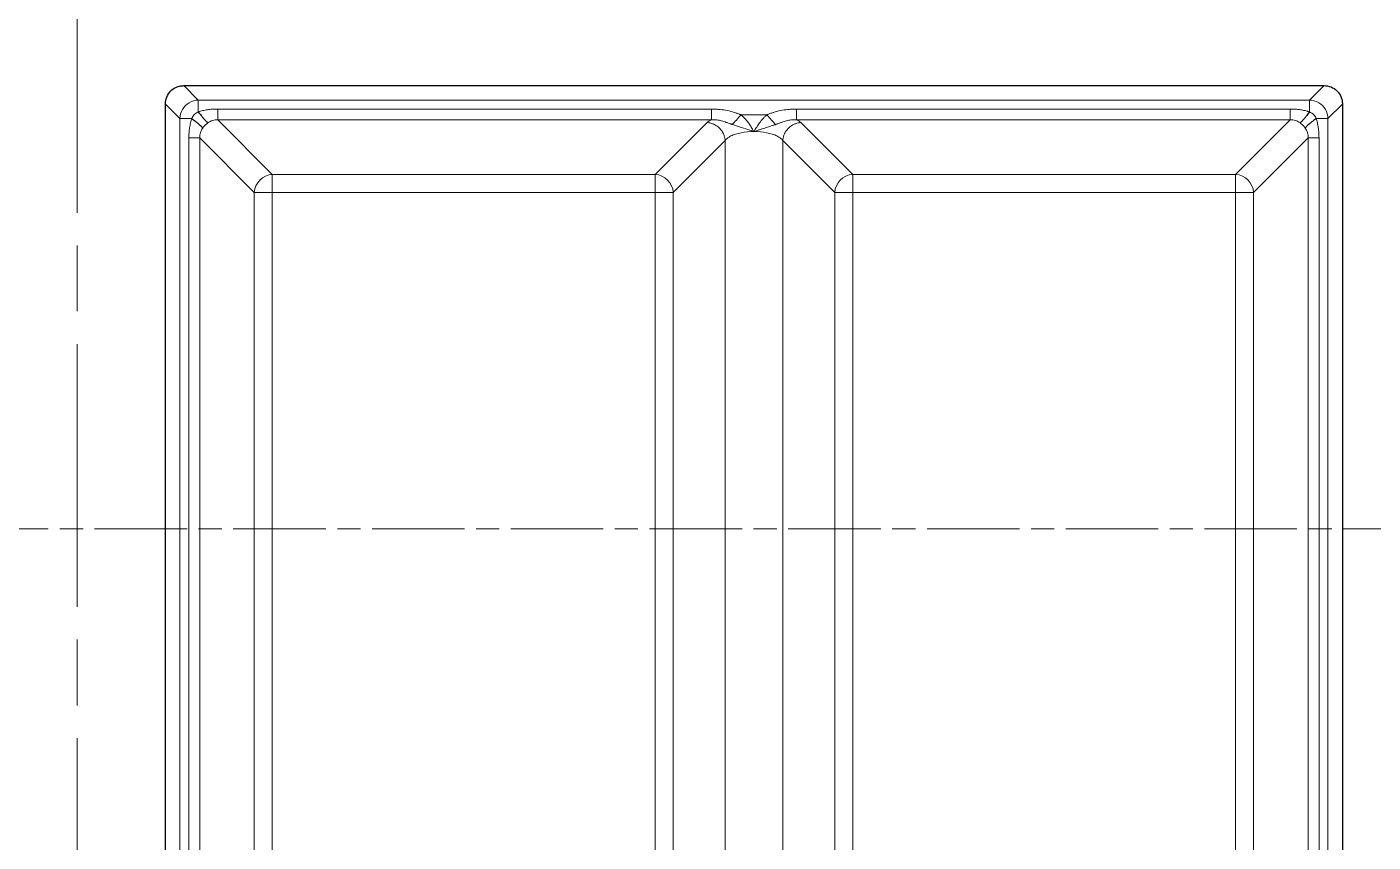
# Model space of a CAD drawing. Header units: millimetres. Extents: x 0 to 1486, y 0 to 1051.
# Drawn here: x 643.4 to 679.69, y 202.79 to 224.77 of the extents above; entities that cross this region are included whole.
import ezdxf

# ---------------------------------------------------------------- set-up
doc = ezdxf.new("R2010")
doc.units = ezdxf.units.MM
doc.header["$LTSCALE"] = 1.25
doc.linetypes.add('CHAIN', pattern=[0.3543, 0.2362, -0.0295, 0.0591, -0.0295])
doc.linetypes.add('LONG_DASH_DOTTED', pattern=[0.3001, 0.2362, -0.0295, 0.0049, -0.0295])
for name, color, linetype, lineweight, true_color in [('Mittellinie(DIN)', 7, 'CHAIN', 15, 0x262659), ('Schnittansichtslinien(DIN)', 7, 'LONG_DASH_DOTTED', 9, 0x262659), ('Sichtbare Kanten(DIN)', 7, 'Continuous', 25, 0x262659), ('Sichtbare tangentiale Kanten(DIN)', 7, 'Continuous', 15, 0x1a1a3e)]:
    doc.layers.add(name, color=color, linetype=linetype, lineweight=lineweight, true_color=true_color)

# ---------------------------------------------------------------- blocks, each defined once
blk = doc.blocks.new('2DTransSchnitt1')
at = {"layer": 'Schnittansichtslinien(DIN)', "linetype": 'CHAIN', "ltscale": 6.756708}
blk.add_line((118.191, 168.986), (931.317, 168.986), dxfattribs=at)

msp = doc.modelspace()

# ---------------------------------------------------------------- linework, layer by layer
at = {"layer": 'Mittellinie(DIN)', "ltscale": 23.990969}
msp.add_line((644.7485, 418.0922), (644.7485, 136.0435), dxfattribs=at)
at = {"layer": 'Sichtbare Kanten(DIN)'}
for p, q in [((647.6286, 223.1839), (678.3683, 223.1839)), ((647.1335, 171.809), (647.1335, 222.6887)), ((678.8635, 222.6887), (678.8635, 171.809))]:
    msp.add_line(p, q, dxfattribs=at)
for points, knots in [([(647.1335, 222.6887), (647.1335, 222.7527), (647.1459, 222.8171), (647.1937, 222.935), (647.2287, 222.9887), (647.3168, 223.0796), (647.3697, 223.1163), (647.4593, 223.1557), (647.4923, 223.1662), (647.5597, 223.1803), (647.5942, 223.1839), (647.6286, 223.1839)], [0, 0, 0, 0, 0.019193526, 0.019193526, 0.038166014, 0.038166014, 0.057250771, 0.057250771, 0.067667509, 0.067667509, 0.078108379, 0.078108379, 0.078108379, 0.078108379]), ([(678.3683, 223.1839), (678.4323, 223.1839), (678.4967, 223.1714), (678.6146, 223.1237), (678.6683, 223.0887), (678.7592, 223.0006), (678.7959, 222.9476), (678.8353, 222.858), (678.8458, 222.825), (678.8598, 222.7577), (678.8635, 222.7232), (678.8635, 222.6887)], [0, 0, 0, 0, 0.019193526, 0.019193526, 0.038166014, 0.038166014, 0.057250771, 0.057250771, 0.067667509, 0.067667509, 0.078108379, 0.078108379, 0.078108379, 0.078108379]), ([(648.0187, 222.4777), (648.0304, 222.4618), (648.042, 222.4462), (648.0536, 222.431), (648.0681, 222.4119), (648.0825, 222.3934), (648.0965, 222.3756), (648.105, 222.3649), (648.1133, 222.3546), (648.1215, 222.3445), (648.1379, 222.3243), (648.1537, 222.3054), (648.1687, 222.2881), (648.1838, 222.2708), (648.198, 222.255), (648.2112, 222.241), (648.2178, 222.234), (648.2241, 222.2275), (648.2302, 222.2215), (648.2402, 222.2114), (648.2495, 222.2026), (648.2579, 222.1953), (648.2647, 222.1894), (648.2708, 222.1845), (648.2763, 222.1805)], [-1.0769104, -1.0769104, -1.0769104, -1.0769104, -0.9572537, -0.9572537, -0.9572537, -0.8077, -0.8077, -0.8077, -0.7179403, -0.7179403, -0.7179403, -0.5384552, -0.5384552, -0.5384552, -0.3589701, -0.3589701, -0.3589701, -0.2692104, -0.2692104, -0.2692104, -0.1196567, -0.1196567, -0.1196567, 0, 0, 0, 0]), ([(677.9782, 222.4777), (677.9666, 222.4618), (677.9549, 222.4462), (677.9433, 222.431), (677.9288, 222.4119), (677.9145, 222.3934), (677.9004, 222.3756), (677.892, 222.3649), (677.8836, 222.3546), (677.8754, 222.3445), (677.859, 222.3243), (677.8432, 222.3054), (677.8282, 222.2881), (677.8131, 222.2708), (677.7989, 222.255), (677.7857, 222.241), (677.7791, 222.234), (677.7728, 222.2275), (677.7668, 222.2215), (677.7567, 222.2114), (677.7474, 222.2026), (677.739, 222.1953), (677.7323, 222.1894), (677.7261, 222.1845), (677.7206, 222.1805)], [-1.0769104, -1.0769104, -1.0769104, -1.0769104, -0.9572537, -0.9572537, -0.9572537, -0.8077, -0.8077, -0.8077, -0.7179403, -0.7179403, -0.7179403, -0.5384552, -0.5384552, -0.5384552, -0.3589701, -0.3589701, -0.3589701, -0.2692104, -0.2692104, -0.2692104, -0.1196567, -0.1196567, -0.1196567, 0, 0, 0, 0]), ([(647.8397, 222.2986), (647.8555, 222.287), (647.8711, 222.2753), (647.8864, 222.2637), (647.9054, 222.2492), (647.924, 222.2349), (647.9417, 222.2208), (647.9524, 222.2124), (647.9628, 222.204), (647.9728, 222.1958), (647.993, 222.1794), (648.0119, 222.1636), (648.0292, 222.1486), (648.0466, 222.1335), (648.0623, 222.1193), (648.0763, 222.1061), (648.0833, 222.0995), (648.0898, 222.0932), (648.0959, 222.0872), (648.1059, 222.0771), (648.1147, 222.0678), (648.122, 222.0594), (648.1279, 222.0527), (648.1328, 222.0465), (648.1368, 222.041)], [-1.0769104, -1.0769104, -1.0769104, -1.0769104, -0.9572537, -0.9572537, -0.9572537, -0.8077, -0.8077, -0.8077, -0.7179403, -0.7179403, -0.7179403, -0.5384552, -0.5384552, -0.5384552, -0.3589701, -0.3589701, -0.3589701, -0.2692104, -0.2692104, -0.2692104, -0.1196567, -0.1196567, -0.1196567, 0, 0, 0, 0]), ([(678.1573, 222.2986), (678.1414, 222.287), (678.1258, 222.2753), (678.1106, 222.2637), (678.0915, 222.2492), (678.073, 222.2349), (678.0552, 222.2208), (678.0445, 222.2124), (678.0342, 222.204), (678.0241, 222.1958), (678.0039, 222.1794), (677.985, 222.1636), (677.9677, 222.1486), (677.9504, 222.1335), (677.9346, 222.1193), (677.9206, 222.1061), (677.9136, 222.0995), (677.9071, 222.0932), (677.9011, 222.0872), (677.891, 222.0771), (677.8822, 222.0678), (677.8749, 222.0594), (677.869, 222.0527), (677.8641, 222.0465), (677.8601, 222.041)], [-1.0769104, -1.0769104, -1.0769104, -1.0769104, -0.9572537, -0.9572537, -0.9572537, -0.8077, -0.8077, -0.8077, -0.7179403, -0.7179403, -0.7179403, -0.5384552, -0.5384552, -0.5384552, -0.3589701, -0.3589701, -0.3589701, -0.2692104, -0.2692104, -0.2692104, -0.1196567, -0.1196567, -0.1196567, 0, 0, 0, 0])]:
    msp.add_open_spline(points, degree=3, knots=knots, dxfattribs=at)
at = {"layer": 'Sichtbare tangentiale Kanten(DIN)'}
for p, q in [((647.6286, 223.1839), (648.0187, 222.7938)), ((678.3683, 223.1839), (677.9782, 222.7938)), ((647.1335, 222.6887), (647.5236, 222.2986)), ((648.0187, 222.7938), (677.9782, 222.7938)), ((648.5416, 222.5529), (661.85, 222.5529)), ((648.5416, 222.5529), (648.5416, 222.2613)), ((661.85, 222.2613), (661.85, 222.5529)), ((664.147, 222.5529), (677.4553, 222.5529)), ((664.147, 222.5529), (664.147, 222.2613)), ((677.4553, 222.2613), (677.4553, 222.5529)), ((678.8635, 222.6887), (678.4734, 222.2986)), ((647.5236, 172.1991), (647.5236, 222.2986)), ((647.8397, 222.2986), (647.5236, 222.2986)), ((648.5416, 222.2613), (650.0126, 220.7903)), ((648.5416, 222.2613), (661.85, 222.2613)), ((660.3365, 220.7903), (661.7361, 222.188)), ((662.651, 222.3977), (663.3458, 222.3977)), ((664.147, 222.2613), (677.4553, 222.2613)), ((665.6604, 220.7903), (664.2608, 222.188)), ((677.4553, 222.2613), (675.9843, 220.7903)), ((678.4734, 222.2986), (678.4734, 172.1991)), ((647.7644, 221.7758), (647.7644, 172.722)), ((647.7644, 221.7758), (648.056, 221.7758)), ((648.056, 221.7758), (649.5271, 220.3047)), ((648.056, 221.7758), (648.056, 172.722)), ((677.9409, 221.7758), (676.4699, 220.3047)), ((677.9409, 221.7758), (677.9409, 172.722)), ((678.2325, 221.7758), (677.9409, 221.7758)), ((678.2325, 221.7758), (678.2325, 172.722)), ((660.8221, 220.3047), (662.2216, 221.7024)), ((662.2216, 221.7024), (662.2216, 172.7953)), ((663.7753, 221.7024), (663.7753, 172.7953)), ((665.1749, 220.3047), (663.7753, 221.7024)), ((650.0126, 220.7903), (660.3365, 220.7903)), ((650.0126, 220.3047), (650.0126, 220.7903)), ((660.3365, 220.7903), (660.3365, 220.3047)), ((665.6604, 220.3047), (665.6604, 220.7903)), ((665.6604, 220.7903), (675.9843, 220.7903)), ((675.9843, 220.7903), (675.9843, 220.3047)), ((650.0126, 220.3047), (649.5271, 220.3047)), ((649.5271, 174.193), (649.5271, 220.3047)), ((650.0126, 220.3047), (660.3365, 220.3047)), ((650.0126, 174.193), (650.0126, 220.3047)), ((660.3365, 220.3047), (660.3365, 174.193)), ((660.8221, 220.3047), (660.3365, 220.3047)), ((660.8221, 220.3047), (660.8221, 174.193)), ((665.1749, 220.3047), (665.1749, 174.193)), ((665.6604, 220.3047), (665.1749, 220.3047)), ((665.6604, 220.3047), (675.9843, 220.3047)), ((665.6604, 220.3047), (665.6604, 174.193)), ((675.9843, 220.3047), (675.9843, 174.193)), ((676.4699, 220.3047), (675.9843, 220.3047)), ((676.4699, 220.3047), (676.4699, 174.193))]:
    msp.add_line(p, q, dxfattribs=at)
for centre, major_axis, ratio, start_param, end_param in [((662.7928, 222.1295), (1.094, 0.0179), 0.2634519, 2.6053414, 2.8754525), ((662.6511, 222.3977), (-0.3343, -0.3717), 0.0000692, 4.7125872, 5.493443), ((663.3457, 222.3976), (-0.3344, 0.3717), 0.0000692, 3.9311732, 4.712347), ((663.2041, 222.1295), (1.094, -0.0179), 0.2634519, 0.2661401, 0.5362513), ((650.0126, 220.3047), (0.3536, 0.3536), 0.9446321, 0.8138776, 2.327715), ((660.3365, 220.3047), (-0.3533, 0.3538), 0.9445654, 3.9561594, 5.4699263), ((665.6604, 220.3047), (-0.3533, -0.3538), 0.9445654, 3.9548516, 5.4686186), ((675.9843, 220.3047), (-0.3536, 0.3536), 0.9446321, 3.9554703, 5.4693077)]:
    msp.add_ellipse(centre, major_axis=major_axis, ratio=ratio, start_param=start_param, end_param=end_param, dxfattribs=at)
for points in [[(647.5236, 222.2986), (647.5249, 222.3843), (647.5728, 222.5554), (647.7619, 222.7445), (647.933, 222.7924), (648.0187, 222.7938)], [(678.4734, 222.2986), (678.472, 222.3843), (678.4241, 222.5554), (678.235, 222.7445), (678.0639, 222.7924), (677.9782, 222.7938)]]:
    msp.add_open_spline(points, degree=3, dxfattribs=at)
for points, knots in [([(647.8397, 222.2986), (647.848, 222.3157), (647.8669, 222.3511), (647.9079, 222.4041), (647.9626, 222.4484), (647.9996, 222.4683), (648.0187, 222.4777)], [0, 0, 0, 0, 0.06385433, 0.1271103, 0.18750841, 0.25908506, 0.25908506, 0.25908506, 0.25908506]), ([(648.0187, 222.7938), (648.0187, 222.7872), (648.0187, 222.7568), (648.0187, 222.6657), (648.0187, 222.5643), (648.0187, 222.4981), (648.0187, 222.4777)], [0, 0, 0, 0, 0.14235484, 0.28470968, 0.42706452, 0.48919907, 0.48919907, 0.48919907, 0.48919907]), ([(648.5416, 222.5529), (648.5299, 222.5528), (648.5182, 222.5528), (648.5065, 222.5526), (648.4948, 222.5524), (648.4831, 222.5521), (648.4715, 222.5516), (648.4482, 222.5508), (648.425, 222.5496), (648.4019, 222.548), (648.3559, 222.5448), (648.3105, 222.5399), (648.2664, 222.5335), (648.2221, 222.5271), (648.1791, 222.5191), (648.1377, 222.5097), (648.117, 222.505), (648.0968, 222.5), (648.0769, 222.4946), (648.067, 222.492), (648.0572, 222.4892), (648.0475, 222.4864), (648.0378, 222.4835), (648.0282, 222.4806), (648.0187, 222.4777)], [0, 0, 0, 0, 0.03321382, 0.03321382, 0.03321382, 0.06641125, 0.06641125, 0.06641125, 0.13277377, 0.13277377, 0.13277377, 0.26517816, 0.26517816, 0.26517816, 0.3981672, 0.3981672, 0.3981672, 0.46455773, 0.46455773, 0.46455773, 0.4977404, 0.4977404, 0.4977404, 0.53089995, 0.53089995, 0.53089995, 0.53089995]), ([(662.651, 222.3977), (662.644, 222.4005), (662.637, 222.4032), (662.63, 222.406), (662.623, 222.4087), (662.616, 222.4115), (662.6089, 222.4142), (662.5948, 222.4197), (662.5805, 222.4251), (662.566, 222.4304), (662.5372, 222.441), (662.5077, 222.4512), (662.4774, 222.4609), (662.4741, 222.4619), (662.4708, 222.463), (662.4674, 222.464), (662.4092, 222.4822), (662.3478, 222.4982), (662.2833, 222.5113), (662.2204, 222.5241), (662.1546, 222.5341), (662.087, 222.541), (662.0824, 222.5415), (662.0777, 222.542), (662.073, 222.5424), (662.0365, 222.5459), (661.9995, 222.5485), (661.9622, 222.5503), (661.9436, 222.5512), (661.9249, 222.5518), (661.9062, 222.5522), (661.8875, 222.5526), (661.8687, 222.5527), (661.85, 222.5529)], [0, 0, 0, 0, 0.02582867, 0.02582867, 0.02582867, 0.05159429, 0.05159429, 0.05159429, 0.10298265, 0.10298265, 0.10298265, 0.20556131, 0.20556131, 0.20556131, 0.21674073, 0.21674073, 0.21674073, 0.4126769, 0.4126769, 0.4126769, 0.60355799, 0.60355799, 0.60355799, 0.61667445, 0.61667445, 0.61667445, 0.71946381, 0.71946381, 0.71946381, 0.77085238, 0.77085238, 0.77085238, 0.82223246, 0.82223246, 0.82223246, 0.82223246]), ([(663.3458, 222.3977), (663.3528, 222.4005), (663.3597, 222.4032), (663.3667, 222.406), (663.3737, 222.4087), (663.3808, 222.4115), (663.3879, 222.4142), (663.402, 222.4197), (663.4163, 222.4251), (663.4308, 222.4304), (663.4596, 222.441), (663.4892, 222.4512), (663.5195, 222.4609), (663.5228, 222.4619), (663.5261, 222.4629), (663.5294, 222.464), (663.5876, 222.4821), (663.649, 222.4982), (663.7135, 222.5113), (663.7764, 222.5241), (663.8422, 222.5341), (663.9098, 222.541), (663.9145, 222.5415), (663.9192, 222.542), (663.9238, 222.5424), (663.9604, 222.5459), (663.9974, 222.5485), (664.0347, 222.5503), (664.0533, 222.5512), (664.072, 222.5518), (664.0907, 222.5522), (664.1095, 222.5526), (664.1282, 222.5527), (664.147, 222.5529)], [0, 0, 0, 0, 0.02583351, 0.02583351, 0.02583351, 0.05160361, 0.05160361, 0.05160361, 0.10300036, 0.10300036, 0.10300036, 0.20559562, 0.20559562, 0.20559562, 0.21673382, 0.21673382, 0.21673382, 0.41266739, 0.41266739, 0.41266739, 0.60358148, 0.60358148, 0.60358148, 0.61677746, 0.61677746, 0.61677746, 0.71958411, 0.71958411, 0.71958411, 0.77098124, 0.77098124, 0.77098124, 0.82236981, 0.82236981, 0.82236981, 0.82236981]), ([(677.4553, 222.5529), (677.4671, 222.5528), (677.4787, 222.5528), (677.4904, 222.5526), (677.5021, 222.5524), (677.5138, 222.5521), (677.5254, 222.5516), (677.5487, 222.5508), (677.572, 222.5496), (677.595, 222.548), (677.6411, 222.5448), (677.6865, 222.5399), (677.7305, 222.5335), (677.7748, 222.5271), (677.8178, 222.5191), (677.8592, 222.5097), (677.8799, 222.505), (677.9001, 222.5), (677.92, 222.4946), (677.9299, 222.492), (677.9397, 222.4892), (677.9494, 222.4864), (677.9591, 222.4835), (677.9687, 222.4806), (677.9782, 222.4777)], [0, 0, 0, 0, 0.03321382, 0.03321382, 0.03321382, 0.06641125, 0.06641125, 0.06641125, 0.13277377, 0.13277377, 0.13277377, 0.26517816, 0.26517816, 0.26517816, 0.3981672, 0.3981672, 0.3981672, 0.46455773, 0.46455773, 0.46455773, 0.4977404, 0.4977404, 0.4977404, 0.53089995, 0.53089995, 0.53089995, 0.53089995]), ([(677.9782, 222.4777), (677.9782, 222.4981), (677.9782, 222.5643), (677.9782, 222.6657), (677.9782, 222.7568), (677.9782, 222.7872), (677.9782, 222.7938)], [-0.48919907, -0.48919907, -0.48919907, -0.48919907, -0.42706452, -0.28470968, -0.14235484, 0, 0, 0, 0]), ([(678.1573, 222.2986), (678.1489, 222.3157), (678.13, 222.3511), (678.089, 222.4041), (678.0344, 222.4484), (677.9973, 222.4683), (677.9782, 222.4777)], [0, 0, 0, 0, 0.06385433, 0.1271103, 0.18750841, 0.25908506, 0.25908506, 0.25908506, 0.25908506]), ([(647.7644, 221.7758), (647.7645, 221.7875), (647.7646, 221.7991), (647.7648, 221.8108), (647.7649, 221.8225), (647.7653, 221.8342), (647.7657, 221.8458), (647.7665, 221.8691), (647.7677, 221.8924), (647.7693, 221.9154), (647.7726, 221.9615), (647.7774, 222.0069), (647.7838, 222.0509), (647.7902, 222.0952), (647.7982, 222.1382), (647.8076, 222.1796), (647.8123, 222.2003), (647.8174, 222.2205), (647.8227, 222.2404), (647.8254, 222.2503), (647.8281, 222.2601), (647.8309, 222.2698), (647.8338, 222.2795), (647.8367, 222.2891), (647.8397, 222.2986)], [0, 0, 0, 0, 0.03321382, 0.03321382, 0.03321382, 0.06641125, 0.06641125, 0.06641125, 0.13277377, 0.13277377, 0.13277377, 0.26517816, 0.26517816, 0.26517816, 0.3981672, 0.3981672, 0.3981672, 0.46455773, 0.46455773, 0.46455773, 0.4977404, 0.4977404, 0.4977404, 0.53089997, 0.53089997, 0.53089997, 0.53089997]), ([(648.1368, 222.041), (648.1559, 222.0669), (648.1986, 222.1178), (648.2494, 222.1607), (648.2763, 222.1805)], [0, 0, 0, 0, 0.09759049, 0.19891575, 0.19891575, 0.19891575, 0.19891575]), ([(648.5416, 222.2613), (648.4923, 222.2638), (648.396, 222.2519), (648.3137, 222.2079), (648.2763, 222.1805)], [0, 0, 0, 0, 0.14249094, 0.285274, 0.285274, 0.285274, 0.285274]), ([(661.7361, 222.188), (661.7478, 222.1873), (661.7594, 222.1862), (661.7711, 222.1847), (661.7944, 222.1817), (661.8176, 222.177), (661.8404, 222.1707), (661.8661, 222.1636), (661.8913, 222.1545), (661.9158, 222.1434), (661.9565, 222.1249), (661.995, 222.101), (662.0299, 222.0726), (662.0439, 222.0612), (662.0573, 222.0491), (662.07, 222.0364), (662.0828, 222.0236), (662.0948, 222.0102), (662.1062, 221.9963), (662.1289, 221.9683), (662.1488, 221.9381), (662.1653, 221.9063), (662.1694, 221.8983), (662.1733, 221.8903), (662.177, 221.8821), (662.1881, 221.8577), (662.1972, 221.8324), (662.2043, 221.8068), (662.2106, 221.7839), (662.2153, 221.7608), (662.2183, 221.7374), (662.2198, 221.7258), (662.2209, 221.7141), (662.2216, 221.7024)], [-1.5137969, -1.5137969, -1.5137969, -1.5137969, -1.4417114, -1.4417114, -1.4417114, -1.2975402, -1.2975402, -1.2975402, -1.1353545, -1.1353545, -1.1353545, -0.8650268, -0.8650268, -0.8650268, -0.7568985, -0.7568985, -0.7568985, -0.6487701, -0.6487701, -0.6487701, -0.4325134, -0.4325134, -0.4325134, -0.3784425, -0.3784425, -0.3784425, -0.2162567, -0.2162567, -0.2162567, -0.0720856, -0.0720856, -0.0720856, 0, 0, 0, 0]), ([(662.4157, 222.136), (662.4084, 222.1384), (662.4012, 222.1408), (662.3941, 222.1431), (662.3871, 222.1455), (662.3801, 222.1479), (662.3734, 222.1503), (662.3598, 222.155), (662.3467, 222.1597), (662.3339, 222.1644), (662.3057, 222.1748), (662.2793, 222.1849), (662.2534, 222.1943), (662.2088, 222.2106), (662.166, 222.225), (662.1228, 222.2362), (662.0808, 222.2472), (662.0386, 222.2551), (661.996, 222.2596), (661.9702, 222.2623), (661.9443, 222.2637), (661.9184, 222.2639), (661.907, 222.264), (661.8955, 222.2638), (661.8841, 222.2634), (661.8727, 222.2629), (661.8613, 222.2621), (661.85, 222.2613)], [0, 0, 0, 0, 0.01897293, 0.01897293, 0.01897293, 0.03796717, 0.03796717, 0.03796717, 0.0760056, 0.0760056, 0.0760056, 0.16042953, 0.16042953, 0.16042953, 0.30545971, 0.30545971, 0.30545971, 0.44674817, 0.44674817, 0.44674817, 0.53248555, 0.53248555, 0.53248555, 0.57052339, 0.57052339, 0.57052339, 0.60860904, 0.60860904, 0.60860904, 0.60860904]), ([(662.9985, 221.9455), (662.8964, 221.9812), (662.7328, 222.0323), (662.5494, 222.0919), (662.4587, 222.1221), (662.4157, 222.136)], [0, 0, 0, 0, 0.26896939, 0.45156772, 0.63416606, 0.63416606, 0.63416606, 0.63416606]), ([(662.9985, 221.9455), (662.9928, 221.956), (662.987, 221.9664), (662.981, 221.9767), (662.9751, 221.9871), (662.969, 221.9973), (662.9629, 222.0076), (662.9506, 222.028), (662.9381, 222.0483), (662.9253, 222.0685), (662.9076, 222.0966), (662.8894, 222.1246), (662.87, 222.1515), (662.8615, 222.1633), (662.8528, 222.175), (662.8441, 222.1865), (662.8151, 222.2246), (662.7846, 222.2614), (662.7524, 222.2967), (662.7363, 222.3144), (662.7198, 222.3316), (662.7029, 222.3485), (662.6945, 222.3569), (662.686, 222.3652), (662.6773, 222.3734), (662.6686, 222.3816), (662.6598, 222.3896), (662.651, 222.3977)], [0, 0, 0, 0, 0.03587341, 0.03587341, 0.03587341, 0.0717053, 0.0717053, 0.0717053, 0.1433193, 0.1433193, 0.1433193, 0.24303135, 0.24303135, 0.24303135, 0.28653169, 0.28653169, 0.28653169, 0.42986377, 0.42986377, 0.42986377, 0.50150274, 0.50150274, 0.50150274, 0.53727845, 0.53727845, 0.53727845, 0.57301031, 0.57301031, 0.57301031, 0.57301031]), ([(663.3458, 222.3977), (663.337, 222.3896), (663.3282, 222.3816), (663.3195, 222.3734), (663.3108, 222.3652), (663.3023, 222.3569), (663.2938, 222.3484), (663.2769, 222.3316), (663.2604, 222.3143), (663.2444, 222.2967), (663.2111, 222.2601), (663.1796, 222.222), (663.1498, 222.1825), (663.122, 222.1457), (663.0966, 222.1071), (663.0719, 222.0683), (663.059, 222.0482), (663.0464, 222.0279), (663.0341, 222.0075), (663.0279, 221.9973), (663.0218, 221.987), (663.0159, 221.9767), (663.0099, 221.9664), (663.0042, 221.956), (662.9985, 221.9455)], [0, 0, 0, 0, 0.03572786, 0.03572786, 0.03572786, 0.07149696, 0.07149696, 0.07149696, 0.14312065, 0.14312065, 0.14312065, 0.29141532, 0.29141532, 0.29141532, 0.4296401, 0.4296401, 0.4296401, 0.50120872, 0.50120872, 0.50120872, 0.53702595, 0.53702595, 0.53702595, 0.57289689, 0.57289689, 0.57289689, 0.57289689]), ([(663.5812, 222.136), (663.5719, 222.1329), (663.5624, 222.1299), (663.5529, 222.1268), (663.5433, 222.1237), (663.5336, 222.1205), (663.5238, 222.1173), (663.5042, 222.1108), (663.484, 222.1042), (663.4631, 222.0973), (663.42, 222.0831), (663.3738, 222.0679), (663.3234, 222.0518), (663.2764, 222.0367), (663.2257, 222.0208), (663.1723, 222.0036), (663.1446, 221.9947), (663.1162, 221.9854), (663.0871, 221.9757), (663.0727, 221.9709), (663.058, 221.966), (663.0432, 221.9609), (663.0284, 221.9559), (663.0134, 221.9507), (662.9985, 221.9455)], [0, 0, 0, 0, 0.0397614, 0.0397614, 0.0397614, 0.07945706, 0.07945706, 0.07945706, 0.15871475, 0.15871475, 0.15871475, 0.32258972, 0.32258972, 0.32258972, 0.47589741, 0.47589741, 0.47589741, 0.55516807, 0.55516807, 0.55516807, 0.59470835, 0.59470835, 0.59470835, 0.63418302, 0.63418302, 0.63418302, 0.63418302]), ([(663.5812, 222.136), (663.5885, 222.1383), (663.5957, 222.1407), (663.6028, 222.1431), (663.6099, 222.1455), (663.6168, 222.1478), (663.6236, 222.1502), (663.6372, 222.155), (663.6503, 222.1597), (663.663, 222.1644), (663.6912, 222.1747), (663.7176, 222.1848), (663.7435, 222.1943), (663.788, 222.2106), (663.8309, 222.225), (663.874, 222.2362), (663.916, 222.2472), (663.9583, 222.2551), (664.0008, 222.2596), (664.0267, 222.2623), (664.0526, 222.2637), (664.0785, 222.2639), (664.0899, 222.264), (664.1014, 222.2638), (664.1128, 222.2634), (664.1242, 222.2629), (664.1356, 222.2621), (664.147, 222.2613)], [0, 0, 0, 0, 0.01897228, 0.01897228, 0.01897228, 0.03796594, 0.03796594, 0.03796594, 0.07600353, 0.07600353, 0.07600353, 0.16039524, 0.16039524, 0.16039524, 0.30539712, 0.30539712, 0.30539712, 0.44668431, 0.44668431, 0.44668431, 0.53247752, 0.53247752, 0.53247752, 0.57051482, 0.57051482, 0.57051482, 0.60860001, 0.60860001, 0.60860001, 0.60860001]), ([(663.7753, 221.7024), (663.776, 221.7141), (663.7771, 221.7258), (663.7786, 221.7374), (663.7816, 221.7608), (663.7863, 221.7839), (663.7926, 221.8068), (663.7997, 221.8324), (663.8088, 221.8577), (663.8199, 221.8821), (663.8236, 221.8903), (663.8275, 221.8983), (663.8316, 221.9063), (663.8481, 221.9381), (663.868, 221.9683), (663.8907, 221.9963), (663.9021, 222.0102), (663.9142, 222.0236), (663.9269, 222.0364), (663.9396, 222.0491), (663.953, 222.0612), (663.967, 222.0726), (664.0019, 222.101), (664.0404, 222.1249), (664.0812, 222.1434), (664.1056, 222.1545), (664.1308, 222.1636), (664.1565, 222.1707), (664.1793, 222.177), (664.2025, 222.1817), (664.2258, 222.1847), (664.2375, 222.1862), (664.2492, 222.1873), (664.2608, 222.188)], [-1.5137969, -1.5137969, -1.5137969, -1.5137969, -1.4417114, -1.4417114, -1.4417114, -1.2975402, -1.2975402, -1.2975402, -1.1353545, -1.1353545, -1.1353545, -1.0812835, -1.0812835, -1.0812835, -0.8650268, -0.8650268, -0.8650268, -0.7568985, -0.7568985, -0.7568985, -0.6487701, -0.6487701, -0.6487701, -0.3784425, -0.3784425, -0.3784425, -0.2162567, -0.2162567, -0.2162567, -0.0720856, -0.0720856, -0.0720856, 0, 0, 0, 0]), ([(677.4553, 222.2613), (677.5046, 222.2638), (677.6009, 222.2519), (677.6832, 222.2079), (677.7206, 222.1805)], [0, 0, 0, 0, 0.14249094, 0.285274, 0.285274, 0.285274, 0.285274]), ([(677.8601, 222.041), (677.841, 222.0669), (677.7983, 222.1178), (677.7475, 222.1607), (677.7206, 222.1805)], [0, 0, 0, 0, 0.09759049, 0.19891575, 0.19891575, 0.19891575, 0.19891575]), ([(678.4734, 222.2986), (678.4708, 222.2986), (678.467, 222.2986), (678.4621, 222.2986), (678.4552, 222.2986), (678.4461, 222.2986), (678.4348, 222.2986), (678.4298, 222.2986), (678.4243, 222.2986), (678.4184, 222.2986), (678.4016, 222.2986), (678.3816, 222.2986), (678.3588, 222.2986), (678.3428, 222.2986), (678.3253, 222.2986), (678.3068, 222.2986), (678.2899, 222.2986), (678.272, 222.2986), (678.2533, 222.2986), (678.2392, 222.2986), (678.2247, 222.2986), (678.2099, 222.2986), (678.1927, 222.2986), (678.1751, 222.2986), (678.1573, 222.2986)], [0, 0, 0, 0, 0.1366456, 0.1366456, 0.1366456, 0.3250932, 0.3250932, 0.3250932, 0.4099368, 0.4099368, 0.4099368, 0.6502295, 0.6502295, 0.6502295, 0.8198736, 0.8198736, 0.8198736, 0.9753762, 0.9753762, 0.9753762, 1.0931648, 1.0931648, 1.0931648, 1.2298104, 1.2298104, 1.2298104, 1.2298104]), ([(678.2325, 221.7758), (678.2324, 221.7875), (678.2324, 221.7991), (678.2322, 221.8108), (678.232, 221.8225), (678.2317, 221.8342), (678.2312, 221.8458), (678.2304, 221.8691), (678.2292, 221.8924), (678.2276, 221.9154), (678.2244, 221.9615), (678.2195, 222.0069), (678.2131, 222.0509), (678.2067, 222.0952), (678.1987, 222.1382), (678.1893, 222.1796), (678.1846, 222.2003), (678.1796, 222.2205), (678.1742, 222.2404), (678.1716, 222.2503), (678.1688, 222.2601), (678.166, 222.2698), (678.1631, 222.2795), (678.1602, 222.2891), (678.1573, 222.2986)], [0, 0, 0, 0, 0.03321382, 0.03321382, 0.03321382, 0.06641125, 0.06641125, 0.06641125, 0.13277377, 0.13277377, 0.13277377, 0.26517816, 0.26517816, 0.26517816, 0.3981672, 0.3981672, 0.3981672, 0.46455773, 0.46455773, 0.46455773, 0.4977404, 0.4977404, 0.4977404, 0.53089997, 0.53089997, 0.53089997, 0.53089997]), ([(648.056, 221.7758), (648.0535, 221.825), (648.0655, 221.9213), (648.1094, 222.0036), (648.1368, 222.041)], [0, 0, 0, 0, 0.14249094, 0.285274, 0.285274, 0.285274, 0.285274]), ([(662.2216, 221.7024), (662.2428, 221.7368), (662.2785, 221.7697), (662.3265, 221.7994), (662.3425, 221.8093), (662.3598, 221.8189), (662.3785, 221.828), (662.4158, 221.8463), (662.4583, 221.8629), (662.5049, 221.8775), (662.5515, 221.892), (662.6023, 221.9045), (662.6557, 221.9146), (662.7625, 221.9348), (662.8803, 221.9455), (662.9985, 221.9455)], [-3.6908115, -3.6908115, -3.6908115, -3.6908115, -3.4165011, -3.4165011, -3.4165011, -3.3249583, -3.3249583, -3.3249583, -3.1418909, -3.1418909, -3.1418909, -2.9591052, -2.9591052, -2.9591052, -2.5932521, -2.5932521, -2.5932521, -2.5932521]), ([(662.9985, 221.9455), (663.1166, 221.9455), (663.2344, 221.9348), (663.3412, 221.9146), (663.3946, 221.9045), (663.4454, 221.892), (663.492, 221.8775), (663.5387, 221.8629), (663.5811, 221.8463), (663.6184, 221.828), (663.6371, 221.8189), (663.6544, 221.8093), (663.6704, 221.7994), (663.7184, 221.7697), (663.7541, 221.7368), (663.7753, 221.7024)], [-2.5932521, -2.5932521, -2.5932521, -2.5932521, -2.2273989, -2.2273989, -2.2273989, -2.0446132, -2.0446132, -2.0446132, -1.8615458, -1.8615458, -1.8615458, -1.770003, -1.770003, -1.770003, -1.4956926, -1.4956926, -1.4956926, -1.4956926]), ([(677.9409, 221.7758), (677.9434, 221.825), (677.9315, 221.9213), (677.8875, 222.0036), (677.8601, 222.041)], [0, 0, 0, 0, 0.14249094, 0.285274, 0.285274, 0.285274, 0.285274])]:
    msp.add_open_spline(points, degree=3, knots=knots, dxfattribs=at)

# ---------------------------------------------------------------- block references
at = {"layer": 'Schnittansichtslinien(DIN)', "xscale": 1.25, "yscale": 1.25, "zscale": 1.25}
msp.add_blockref('2DTransSchnitt1', (0, 0), dxfattribs=at)

doc.saveas('drawing.dxf')
